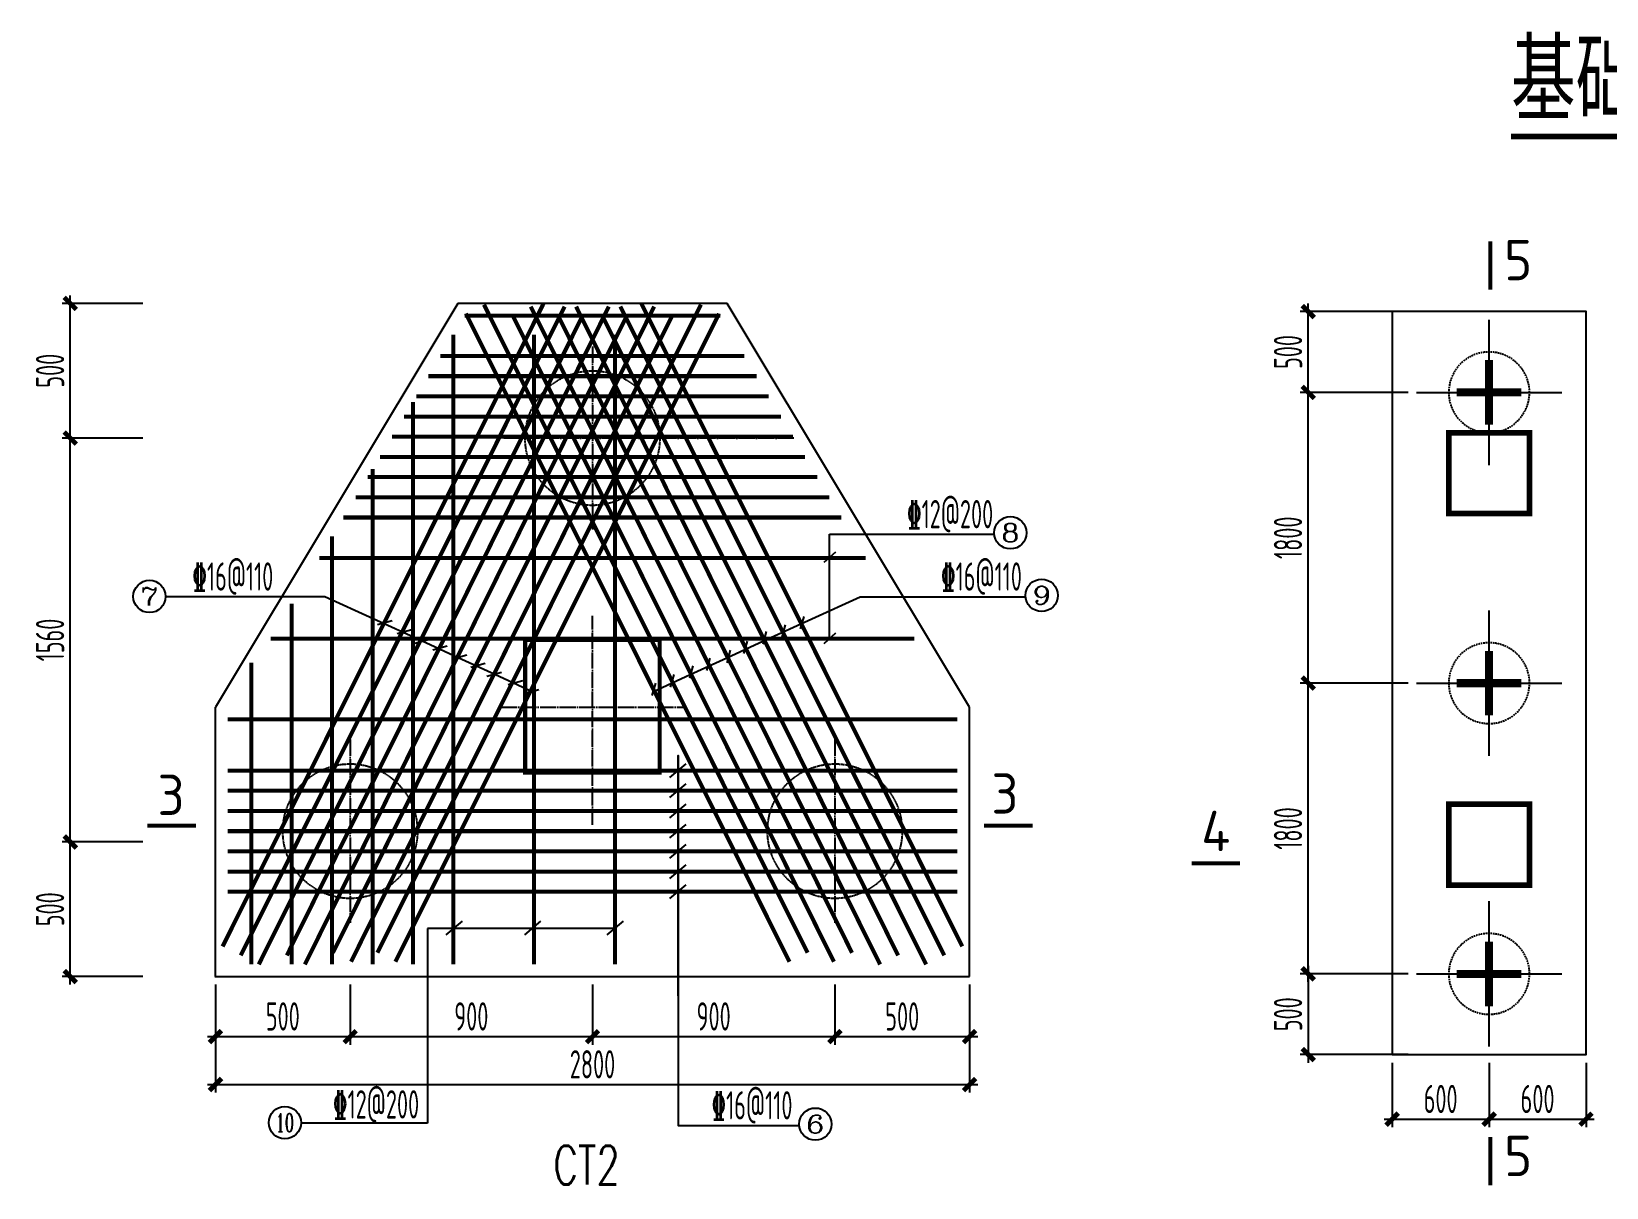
# Model space of a CAD drawing. Extents: x -472319 to -112444, y -516749 to -5704.
# Drawn here: x -407705 to -388208, y -182203 to -167889 of the extents above; entities that cross this region are included whole.
import ezdxf
from ezdxf.enums import TextEntityAlignment as Align

# ---------------------------------------------------------------- set-up
doc = ezdxf.new("R2010")
doc.units = 0
doc.header["$LTSCALE"] = 100
doc.header["$MEASUREMENT"] = 0
doc.linetypes.add('DASHED', pattern=[0.75, 0.5, -0.25])
doc.linetypes.add('DOTE', pattern=[2.42, 2, -0.2, 0.02, -0.2])
for name, color, linetype in [('AXIS', 3, 'Continuous'), ('AXIS_TEXT', 7, 'Continuous'), ('BASE_DE', 7, 'Continuous'), ('COLU_DE_TH', 7, 'Continuous'), ('CT', 255, 'Continuous'), ('DIM', 3, 'Continuous'), ('DIM_SYMB', 3, 'Continuous'), ('PILE_DASH', 9, 'DASHED'), ('PUB_TEXT', 7, 'Continuous'), ('REIN', 1, 'Continuous'), ('TEXT', 7, 'Continuous'), ('THICK', 6, 'Continuous'), ('THIN', 7, 'Continuous'), ('填充', 8, 'Continuous'), ('柱', 2, 'Continuous'), ('桩线', 3, 'Continuous')]:
    doc.layers.add(name, color=color, linetype=linetype)
doc.styles.add('_HZTXT', font='txt.shx', dxfattribs={"width": 0.35, "bigfont": 'hztxt.shx'})
doc.styles.add('_TCH_AXIS', font='COMPLEX', dxfattribs={"bigfont": 'GBCBIG'})
doc.styles.add('COMPLEX', font='COMPLEX')
doc.styles.add('dxfs', font='txt.shx', dxfattribs={"width": 0.7, "bigfont": 'dxfs.shx'})
doc.styles.add('HZ', font='tssdeng.shx', dxfattribs={"width": 0.6, "height": 350, "bigfont": 'a.shx'})
doc.styles.add('TSSD_Norm', font='Tssdeng.shx', dxfattribs={"bigfont": 'hztxt.shx'})
doc.dimstyles.new('DIMN', dxfattribs={"dimtxt": 350, "dimasz": 150, "dimexe": 100, "dimexo": 100, "dimgap": 75, "dimtad": 1, "dimdec": 0, "dimzin": 0, "dimdsep": 46, "dimtxsty": 'HZ', "dimblk": 'ARCHTICK', "dimcen": 0.09, "dimdle": 100, "dimclrd": 3, "dimclre": 3, "dimclrt": 7, "dimazin": 2, "dimtfac": 1, "dimtdec": 0, "dimtmove": 2, "dimatfit": 3, "dimldrblk": 'ARCHTICK', "dimfxl": 1, "dimtolj": 1, "dimtzin": 0, "dimarcsym": 0})

# ---------------------------------------------------------------- blocks, each defined once
blk = doc.blocks.new('_reinbk')
blk.add_line((0, 0), (0, 0))
blk = doc.blocks.new('_ArchTick')
at = {"color": 0, "linetype": 'ByBlock', "const_width": 0.4}
blk.add_lwpolyline([(-0.5, -0.5), (0.5, 0.5)], dxfattribs=at)
blk = doc.blocks.new('*D209')
at = {"layer": 'AXIS', "color": 3, "lineweight": -2, "transparency": 16777216}
for p, q in [((-405428, -179691), (-405428, -180435)), ((-403760, -179691), (-403760, -180435)), ((-405528, -180335), (-403660, -180335))]:
    blk.add_line(p, q, dxfattribs=at)
at = {"layer": 'Defpoints', "color": 0, "transparency": 16777216}
for p in [(-405428, -179591), (-403760, -179591), (-403760, -180335)]:
    blk.add_point(p, dxfattribs=at)
at = {"layer": 'AXIS', "color": 3, "lineweight": -2, "transparency": 16777216, "xscale": 150, "yscale": 150, "zscale": 150, "rotation": 180}
blk.add_blockref('_ArchTick', (-405428, -180335), dxfattribs=at)
at = {"layer": 'AXIS', "color": 3, "lineweight": -2, "transparency": 16777216, "xscale": 150, "yscale": 150, "zscale": 150}
blk.add_blockref('_ArchTick', (-403760, -180335), dxfattribs=at)
at = {"layer": 'AXIS', "color": 7, "transparency": 16777216, "insert": (-404594, -180085), "char_height": 350, "attachment_point": 5, "style": 'HZ'}
blk.add_mtext('\\A1;500', dxfattribs=at)
blk = doc.blocks.new('*D210')
at = {"layer": 'AXIS', "color": 3, "lineweight": -2, "transparency": 16777216}
for p, q in [((-403760, -179691), (-403760, -180435)), ((-400760, -179691), (-400760, -180435)), ((-403860, -180335), (-400660, -180335))]:
    blk.add_line(p, q, dxfattribs=at)
at = {"layer": 'Defpoints', "color": 0, "transparency": 16777216}
for p in [(-403760, -179591), (-400760, -179591), (-400760, -180335)]:
    blk.add_point(p, dxfattribs=at)
at = {"layer": 'AXIS', "color": 3, "lineweight": -2, "transparency": 16777216, "xscale": 150, "yscale": 150, "zscale": 150, "rotation": 180}
blk.add_blockref('_ArchTick', (-403760, -180335), dxfattribs=at)
at = {"layer": 'AXIS', "color": 3, "lineweight": -2, "transparency": 16777216, "xscale": 150, "yscale": 150, "zscale": 150}
blk.add_blockref('_ArchTick', (-400760, -180335), dxfattribs=at)
at = {"layer": 'AXIS', "color": 7, "transparency": 16777216, "insert": (-402260, -180085), "char_height": 350, "attachment_point": 5, "style": 'HZ'}
blk.add_mtext('\\A1;900', dxfattribs=at)
blk = doc.blocks.new('*D211')
at = {"layer": 'AXIS', "color": 3, "lineweight": -2, "transparency": 16777216}
for p, q in [((-400760, -179691), (-400760, -180435)), ((-397760, -179691), (-397760, -180435)), ((-400860, -180335), (-397660, -180335))]:
    blk.add_line(p, q, dxfattribs=at)
at = {"layer": 'Defpoints', "color": 0, "transparency": 16777216}
for p in [(-400760, -179591), (-397760, -179591), (-397760, -180335)]:
    blk.add_point(p, dxfattribs=at)
at = {"layer": 'AXIS', "color": 3, "lineweight": -2, "transparency": 16777216, "xscale": 150, "yscale": 150, "zscale": 150, "rotation": 180}
blk.add_blockref('_ArchTick', (-400760, -180335), dxfattribs=at)
at = {"layer": 'AXIS', "color": 3, "lineweight": -2, "transparency": 16777216, "xscale": 150, "yscale": 150, "zscale": 150}
blk.add_blockref('_ArchTick', (-397760, -180335), dxfattribs=at)
at = {"layer": 'AXIS', "color": 7, "transparency": 16777216, "insert": (-399260, -180085), "char_height": 350, "attachment_point": 5, "style": 'HZ'}
blk.add_mtext('\\A1;900', dxfattribs=at)
blk = doc.blocks.new('*D212')
at = {"layer": 'AXIS', "color": 3, "lineweight": -2, "transparency": 16777216}
for p, q in [((-397760, -179691), (-397760, -180435)), ((-396092, -179691), (-396092, -180435)), ((-397860, -180335), (-395992, -180335))]:
    blk.add_line(p, q, dxfattribs=at)
at = {"layer": 'Defpoints', "color": 0, "transparency": 16777216}
for p in [(-397760, -179591), (-396092, -179591), (-396092, -180335)]:
    blk.add_point(p, dxfattribs=at)
at = {"layer": 'AXIS', "color": 3, "lineweight": -2, "transparency": 16777216, "xscale": 150, "yscale": 150, "zscale": 150, "rotation": 180}
blk.add_blockref('_ArchTick', (-397760, -180335), dxfattribs=at)
at = {"layer": 'AXIS', "color": 3, "lineweight": -2, "transparency": 16777216, "xscale": 150, "yscale": 150, "zscale": 150}
blk.add_blockref('_ArchTick', (-396092, -180335), dxfattribs=at)
at = {"layer": 'AXIS', "color": 7, "transparency": 16777216, "insert": (-396926, -180085), "char_height": 350, "attachment_point": 5, "style": 'HZ'}
blk.add_mtext('\\A1;500', dxfattribs=at)
blk = doc.blocks.new('*D213')
at = {"layer": 'AXIS', "color": 3, "lineweight": -2, "transparency": 16777216}
for p, q in [((-405428, -179691), (-405428, -181028)), ((-396092, -179691), (-396092, -181028)), ((-405528, -180928), (-395992, -180928))]:
    blk.add_line(p, q, dxfattribs=at)
at = {"layer": 'Defpoints', "color": 0, "transparency": 16777216}
for p in [(-405428, -179591), (-396092, -179591), (-396092, -180928)]:
    blk.add_point(p, dxfattribs=at)
at = {"layer": 'AXIS', "color": 3, "lineweight": -2, "transparency": 16777216, "xscale": 150, "yscale": 150, "zscale": 150, "rotation": 180}
blk.add_blockref('_ArchTick', (-405428, -180928), dxfattribs=at)
at = {"layer": 'AXIS', "color": 3, "lineweight": -2, "transparency": 16777216, "xscale": 150, "yscale": 150, "zscale": 150}
blk.add_blockref('_ArchTick', (-396092, -180928), dxfattribs=at)
at = {"layer": 'AXIS', "color": 7, "transparency": 16777216, "insert": (-400760, -180678), "char_height": 350, "attachment_point": 5, "style": 'HZ'}
blk.add_mtext('\\A1;2800', dxfattribs=at)
blk = doc.blocks.new('_AXISO')
blk.add_circle((0, 0), 0.5)
at = {"layer": 'AXIS_TEXT', "style": 'COMPLEX', "width": 1.041667}
blk.add_attdef('A', text='', height=0.56, dxfattribs=at).set_placement((-0.25, -0.28), (0.25, -0.28), align=Align.FIT)
blk = doc.blocks.new('*D231')
at = {"layer": 'AXIS', "color": 3, "lineweight": -2, "transparency": 16777216}
for p, q in [((-406325, -177925), (-407325, -177925)), ((-407225, -179691), (-407225, -177825)), ((-406325, -179591), (-407325, -179591))]:
    blk.add_line(p, q, dxfattribs=at)
at = {"layer": 'Defpoints', "color": 0, "transparency": 16777216}
for p in [(-407225, -177925), (-406225, -177925), (-406225, -179591)]:
    blk.add_point(p, dxfattribs=at)
at = {"layer": 'AXIS', "color": 3, "lineweight": -2, "transparency": 16777216, "xscale": 150, "yscale": 150, "zscale": 150}
for p, rotation in [((-407225, -177925), 90), ((-407225, -179591), 270)]:
    blk.add_blockref('_ArchTick', p, dxfattribs=dict(at, rotation=rotation))
at = {"layer": 'AXIS', "color": 7, "transparency": 16777216, "insert": (-407475, -178758), "char_height": 350, "attachment_point": 5, "rotation": 90, "style": 'HZ'}
blk.add_mtext('\\A1;500', dxfattribs=at)
blk = doc.blocks.new('*D232')
at = {"layer": 'AXIS', "color": 3, "lineweight": -2, "transparency": 16777216}
for p, q in [((-406325, -172924), (-407325, -172924)), ((-407225, -178025), (-407225, -172824)), ((-406325, -177925), (-407325, -177925))]:
    blk.add_line(p, q, dxfattribs=at)
at = {"layer": 'Defpoints', "color": 0, "transparency": 16777216}
for p in [(-407225, -172924), (-406225, -172924), (-406225, -177925)]:
    blk.add_point(p, dxfattribs=at)
at = {"layer": 'AXIS', "color": 3, "lineweight": -2, "transparency": 16777216, "xscale": 150, "yscale": 150, "zscale": 150}
for p, rotation in [((-407225, -172924), 90), ((-407225, -177925), 270)]:
    blk.add_blockref('_ArchTick', p, dxfattribs=dict(at, rotation=rotation))
at = {"layer": 'AXIS', "color": 7, "transparency": 16777216, "insert": (-407475, -175424), "char_height": 350, "attachment_point": 5, "rotation": 90, "style": 'HZ'}
blk.add_mtext('\\A1;1560', dxfattribs=at)
blk = doc.blocks.new('*D233')
at = {"layer": 'AXIS', "color": 3, "lineweight": -2, "transparency": 16777216}
for p, q in [((-407225, -173024), (-407225, -171157)), ((-406325, -171257), (-407325, -171257)), ((-406325, -172924), (-407325, -172924))]:
    blk.add_line(p, q, dxfattribs=at)
at = {"layer": 'Defpoints', "color": 0, "transparency": 16777216}
for p in [(-407225, -171257), (-406225, -171257), (-406225, -172924)]:
    blk.add_point(p, dxfattribs=at)
at = {"layer": 'AXIS', "color": 3, "lineweight": -2, "transparency": 16777216, "xscale": 150, "yscale": 150, "zscale": 150}
for p, rotation in [((-407225, -171257), 90), ((-407225, -172924), 270)]:
    blk.add_blockref('_ArchTick', p, dxfattribs=dict(at, rotation=rotation))
at = {"layer": 'AXIS', "color": 7, "transparency": 16777216, "insert": (-407475, -172090), "char_height": 350, "attachment_point": 5, "rotation": 90, "style": 'HZ'}
blk.add_mtext('\\A1;500', dxfattribs=at)
blk = doc.blocks.new('A$C78BD2B57')
at = {"layer": 'CT', "ltscale": 10}
blk.add_lwpolyline([(1200, 0), (1200, 4600), (0, 4600), (0, 0), (1200, 0), (1200, 0)], dxfattribs=at)
at = {"layer": 'PILE_DASH', "ltscale": 0.2}
for points in [[(350, 4100, 1), (850, 4100, 1)], [(350, 2300, 1), (850, 2300, 1)], [(350, 500, 1), (850, 500, 1)]]:
    blk.add_lwpolyline(points, format="xyb", close=True, dxfattribs=at)
at = {"layer": '桩线', "ltscale": 10}
for p, q in [((600, 3650), (600, 4550)), ((150, 4100), (1050, 4100)), ((600, 1850), (600, 2750)), ((150, 2300), (1050, 2300)), ((600, 50), (600, 950)), ((150, 500), (1050, 500))]:
    blk.add_line(p, q, dxfattribs=at)
at = {"layer": '桩线', "const_width": 50}
for points in [[(600, 4300), (600, 3900)], [(800, 4100), (400, 4100)], [(600, 2500), (600, 2100)], [(800, 2300), (400, 2300)], [(600, 700), (600, 300)], [(800, 500), (400, 500)]]:
    blk.add_lwpolyline(points, dxfattribs=at)
blk = doc.blocks.new('*D279')
at = {"layer": 'Defpoints', "color": 0, "transparency": 16777216}
for p in [(-391900, -175958), (-390561, -175958), (-390561, -179558)]:
    blk.add_point(p, dxfattribs=at)
at = {"layer": '填充', "color": 3, "lineweight": -2, "transparency": 16777216}
for p, q in [((-391900, -179658), (-391900, -175858)), ((-390661, -175958), (-392000, -175958)), ((-390661, -179558), (-392000, -179558))]:
    blk.add_line(p, q, dxfattribs=at)
at = {"layer": '填充', "color": 3, "lineweight": -2, "transparency": 16777216, "xscale": 150, "yscale": 150, "zscale": 150}
for p, rotation in [((-391900, -175958), 90), ((-391900, -179558), 270)]:
    blk.add_blockref('_ArchTick', p, dxfattribs=dict(at, rotation=rotation))
at = {"layer": '填充', "color": 7, "transparency": 16777216, "insert": (-392150, -177758), "char_height": 350, "attachment_point": 5, "rotation": 90, "style": 'HZ'}
blk.add_mtext('\\A1;1800', dxfattribs=at)
blk = doc.blocks.new('*D280')
at = {"layer": 'Defpoints', "color": 0, "transparency": 16777216}
for p in [(-391900, -172358), (-390561, -172358), (-390561, -175958)]:
    blk.add_point(p, dxfattribs=at)
at = {"layer": '填充', "color": 3, "lineweight": -2, "transparency": 16777216}
for p, q in [((-391900, -176058), (-391900, -172258)), ((-390661, -172358), (-392000, -172358)), ((-390661, -175958), (-392000, -175958))]:
    blk.add_line(p, q, dxfattribs=at)
at = {"layer": '填充', "color": 3, "lineweight": -2, "transparency": 16777216, "xscale": 150, "yscale": 150, "zscale": 150}
for p, rotation in [((-391900, -172358), 90), ((-391900, -175958), 270)]:
    blk.add_blockref('_ArchTick', p, dxfattribs=dict(at, rotation=rotation))
at = {"layer": '填充', "color": 7, "transparency": 16777216, "insert": (-392150, -174158), "char_height": 350, "attachment_point": 5, "rotation": 90, "style": 'HZ'}
blk.add_mtext('\\A1;1800', dxfattribs=at)
blk = doc.blocks.new('*D281')
at = {"layer": 'Defpoints', "color": 0, "transparency": 16777216}
for p in [(-391900, -171358), (-390561, -171358), (-390561, -172358)]:
    blk.add_point(p, dxfattribs=at)
at = {"layer": '填充', "color": 3, "lineweight": -2, "transparency": 16777216}
for p, q in [((-390661, -171358), (-392000, -171358)), ((-391900, -172458), (-391900, -171258)), ((-390661, -172358), (-392000, -172358))]:
    blk.add_line(p, q, dxfattribs=at)
at = {"layer": '填充', "color": 3, "lineweight": -2, "transparency": 16777216, "xscale": 150, "yscale": 150, "zscale": 150}
for p, rotation in [((-391900, -171358), 90), ((-391900, -172358), 270)]:
    blk.add_blockref('_ArchTick', p, dxfattribs=dict(at, rotation=rotation))
at = {"layer": '填充', "color": 7, "transparency": 16777216, "insert": (-392150, -171858), "char_height": 350, "attachment_point": 5, "rotation": 90, "style": 'HZ'}
blk.add_mtext('\\A1;500', dxfattribs=at)
blk = doc.blocks.new('*D282')
at = {"layer": 'Defpoints', "color": 0, "transparency": 16777216}
for p in [(-390561, -179558), (-391900, -180558), (-390561, -180558)]:
    blk.add_point(p, dxfattribs=at)
at = {"layer": '填充', "color": 3, "lineweight": -2, "transparency": 16777216}
for p, q in [((-390661, -179558), (-392000, -179558)), ((-391900, -179458), (-391900, -180658)), ((-390661, -180558), (-392000, -180558))]:
    blk.add_line(p, q, dxfattribs=at)
at = {"layer": '填充', "color": 3, "lineweight": -2, "transparency": 16777216, "xscale": 150, "yscale": 150, "zscale": 150}
for p, rotation in [((-391900, -179558), 90), ((-391900, -180558), 270)]:
    blk.add_blockref('_ArchTick', p, dxfattribs=dict(at, rotation=rotation))
at = {"layer": '填充', "color": 7, "transparency": 16777216, "insert": (-392150, -180058), "char_height": 350, "attachment_point": 5, "rotation": 90, "style": 'HZ'}
blk.add_mtext('\\A1;500', dxfattribs=at)
blk = doc.blocks.new('*D283')
at = {"layer": 'Defpoints', "color": 0, "transparency": 16777216}
for p in [(-389661, -180558), (-388461, -180558), (-388461, -181357)]:
    blk.add_point(p, dxfattribs=at)
at = {"layer": '填充', "color": 3, "lineweight": -2, "transparency": 16777216}
for p, q in [((-389661, -180658), (-389661, -181457)), ((-388461, -180658), (-388461, -181457)), ((-389761, -181357), (-388361, -181357))]:
    blk.add_line(p, q, dxfattribs=at)
at = {"layer": '填充', "color": 3, "lineweight": -2, "transparency": 16777216, "xscale": 150, "yscale": 150, "zscale": 150, "rotation": 180}
blk.add_blockref('_ArchTick', (-389661, -181357), dxfattribs=at)
at = {"layer": '填充', "color": 3, "lineweight": -2, "transparency": 16777216, "xscale": 150, "yscale": 150, "zscale": 150}
blk.add_blockref('_ArchTick', (-388461, -181357), dxfattribs=at)
at = {"layer": '填充', "color": 7, "transparency": 16777216, "insert": (-389061, -181107), "char_height": 350, "attachment_point": 5, "style": 'HZ'}
blk.add_mtext('\\A1;600', dxfattribs=at)
blk = doc.blocks.new('*D246')
at = {"layer": 'Defpoints', "color": 0, "transparency": 16777216}
for p in [(-390861, -180558), (-389661, -180558), (-389661, -181357)]:
    blk.add_point(p, dxfattribs=at)
at = {"layer": '填充', "color": 3, "lineweight": -2, "transparency": 16777216}
for p, q in [((-390861, -180658), (-390861, -181457)), ((-389661, -180658), (-389661, -181457)), ((-390961, -181357), (-389561, -181357))]:
    blk.add_line(p, q, dxfattribs=at)
at = {"layer": '填充', "color": 3, "lineweight": -2, "transparency": 16777216, "xscale": 150, "yscale": 150, "zscale": 150, "rotation": 180}
blk.add_blockref('_ArchTick', (-390861, -181357), dxfattribs=at)
at = {"layer": '填充', "color": 3, "lineweight": -2, "transparency": 16777216, "xscale": 150, "yscale": 150, "zscale": 150}
blk.add_blockref('_ArchTick', (-389661, -181357), dxfattribs=at)
at = {"layer": '填充', "color": 7, "transparency": 16777216, "insert": (-390261, -181107), "char_height": 350, "attachment_point": 5, "style": 'HZ'}
blk.add_mtext('\\A1;600', dxfattribs=at)

msp = doc.modelspace()

# ---------------------------------------------------------------- linework, layer by layer
at = {"layer": 'AXIS', "color": 1, "linetype": 'DOTE'}
for p, q in [((-400760.366, -171790.483), (-400760.366, -174057.15)), ((-398268.261, -172923.816), (-401893.7, -172923.816)), ((-400760.366, -177714.386), (-400760.366, -175123.038)), ((-401893.7, -176256.372), (-399627.033, -176256.372)), ((-403760.366, -176657.816), (-403760.366, -178924.483)), ((-397760.366, -176657.816), (-397760.366, -178924.483)), ((-402627.033, -177791.15), (-404893.7, -177791.15)), ((-396627.033, -177791.15), (-398893.7, -177791.15))]:
    msp.add_line(p, q, dxfattribs=at)
at = {"layer": 'BASE_DE'}
for p, q in [((-402426.764, -171257.15), (-405428.296, -176256.372)), ((-399093.968, -171257.15), (-402426.764, -171257.15)), ((-396092.436, -176256.372), (-399093.968, -171257.15)), ((-405433.493, -179591.256), (-396092.436, -179591.256))]:
    msp.add_line(p, q, dxfattribs=at)
at = {"layer": 'COLU_DE_TH', "const_width": 50}
msp.add_lwpolyline([(-401593.7, -177066.372), (-399927.033, -177066.372), (-399927.033, -175423.038), (-401593.7, -175423.038)], close=True, dxfattribs=at)
at = {"layer": 'DIM_SYMB', "const_width": 70}
msp.add_lwpolyline([(-389390.36, -169189.728), (-383562.635, -169189.728)], dxfattribs=at)
at = {"layer": 'PILE_DASH', "ltscale": 0.2}
for centre in [(-400760.366, -172923.816), (-403760.366, -177791.15), (-397760.366, -177791.15)]:
    msp.add_circle(centre, 833.333, dxfattribs=at)
at = {"layer": 'REIN', "const_width": 50}
for points in [[(-405338.605, -179217.98), (-401365.548, -171257.15)], [(-405114.916, -179329.618), (-401105.288, -171295.512)], [(-404544.381, -179330.143), (-400558.277, -171296.037)], [(-403973.279, -179296.546), (-399996.764, -171295.88)], [(-403423.051, -179296.162), (-399417.195, -171271.101)], [(-403199.369, -179407.816), (-399193.514, -171382.756)], [(-398321.363, -179407.816), (-402327.219, -171382.756)], [(-398097.682, -179296.162), (-402103.538, -171271.101)], [(-397547.453, -179296.546), (-401523.968, -171295.88)], [(-396976.352, -179330.143), (-400962.456, -171296.037)], [(-396405.816, -179329.618), (-400415.444, -171295.512)], [(-396182.127, -179217.98), (-400155.184, -171257.15)], [(-404891.227, -179441.256), (-400881.599, -171407.15)], [(-404320.43, -179441.256), (-400334.326, -171407.15)], [(-403749.406, -179407.816), (-399772.891, -171407.15)], [(-399178.868, -171407.15), (-402341.865, -171407.15)], [(-397771.326, -179407.816), (-401747.841, -171407.15)], [(-397200.302, -179441.256), (-401186.406, -171407.15)], [(-396629.506, -179441.256), (-400639.133, -171407.15)], [(-402483.037, -171642.28), (-402483.037, -179439.946)], [(-401483.037, -171642.28), (-401483.037, -179439.946)], [(-400483.037, -171642.28), (-400483.037, -179439.946)], [(-398878.668, -171907.15), (-402642.065, -171907.15)], [(-398728.568, -172157.15), (-402792.165, -172157.15)], [(-402983.037, -172475.059), (-402983.037, -179439.946)], [(-398578.468, -172407.15), (-402942.265, -172407.15)], [(-398428.368, -172657.15), (-403092.365, -172657.15)], [(-398278.268, -172907.15), (-403242.464, -172907.15)], [(-398128.168, -173157.15), (-403392.564, -173157.15)], [(-403483.037, -173307.837), (-403483.037, -179439.946)], [(-397978.068, -173407.15), (-403542.664, -173407.15)], [(-397827.968, -173657.15), (-403692.764, -173657.15)], [(-397677.868, -173907.15), (-403842.864, -173907.15)], [(-403983.037, -174140.616), (-403983.037, -179439.946)], [(-397377.668, -174407.15), (-404143.064, -174407.15)], [(-404483.037, -174973.394), (-404483.037, -179439.946)], [(-396777.268, -175407.15), (-404743.464, -175407.15)], [(-404983.037, -175703.512), (-404983.037, -179439.946)], [(-396242.436, -176407.15), (-405278.296, -176407.15)], [(-396242.436, -177041.15), (-405278.296, -177041.15)], [(-396242.436, -177291.15), (-405278.296, -177291.15)], [(-396242.436, -177541.15), (-405278.296, -177541.15)], [(-396242.436, -177791.15), (-405278.296, -177791.15)], [(-396242.436, -178041.15), (-405278.296, -178041.15)], [(-396242.436, -178291.15), (-405278.296, -178291.15)], [(-396242.436, -178541.15), (-405278.296, -178541.15)]]:
    msp.add_lwpolyline(points, dxfattribs=at)
at = {"layer": 'TEXT'}
for p, q in [((-397825.356, -175407.15), (-397825.356, -174113.136)), ((-397825.356, -174113.136), (-395786.348, -174113.136)), ((-397890.206, -174460.269), (-397748.088, -174330.536)), ((-403420.455, -175231.941), (-403241.475, -175182.336)), ((-398412.863, -175387.281), (-398369.623, -175234.114)), ((-398183.332, -175287.347), (-398140.093, -175134.18)), ((-403177.426, -175343.354), (-402998.445, -175293.749)), ((-402957.981, -175462.751), (-402779, -175413.146)), ((-398884.639, -175589.612), (-398841.399, -175436.445)), ((-398649.114, -175473.749), (-398605.874, -175320.582)), ((-397890.206, -175466.348), (-397748.088, -175336.616)), ((-402736.274, -175545.594), (-402557.293, -175495.989)), ((-402494.888, -175656.253), (-402315.908, -175606.648)), ((-399345.761, -175801.007), (-399302.522, -175647.84)), ((-399093.447, -175704.934), (-399050.208, -175551.767)), ((-402268.025, -175760.255), (-402089.045, -175710.65)), ((-402066.71, -175870.552), (-401887.73, -175820.946)), ((-399793.647, -176006.333), (-399750.408, -175853.166)), ((-399555.601, -175897.205), (-399512.361, -175744.038)), ((-401802.609, -175973.619), (-401623.629, -175924.013)), ((-401604.159, -176085.751), (-401425.178, -176036.146)), ((-400020.859, -176110.495), (-399977.619, -175957.328)), ((-405428.296, -179591.256), (-405428.296, -176256.372)), ((-396092.436, -179591.256), (-396092.436, -176256.372)), ((-399800.745, -177125.614), (-399599.987, -176956.685)), ((-399800.745, -177375.614), (-399599.987, -177206.685)), ((-399800.745, -177625.614), (-399599.987, -177456.685)), ((-399800.745, -177875.614), (-399599.987, -177706.685)), ((-399800.745, -178125.614), (-399599.987, -177956.685)), ((-399800.745, -178375.614), (-399599.987, -178206.685)), ((-399800.745, -178625.614), (-399599.987, -178456.685)), ((-402569.505, -179075.929), (-402368.747, -178907)), ((-401599.465, -179075.929), (-401398.707, -178907)), ((-400577.363, -179075.929), (-400376.605, -178907)), ((-400483.037, -178996.558), (-402801.349, -178996.558)), ((-402801.349, -178996.558), (-402801.349, -181406.121)), ((-402801.349, -181406.121), (-404367.958, -181406.121))]:
    msp.add_line(p, q, dxfattribs=at)
for points in [[(-401514.668, -176060.949), (-401969.091, -175852.625), (-402423.568, -175644.277), (-402878.209, -175435.854), (-404073.218, -174888.019), (-406044.718, -174888.019)], [(-400006.064, -176060.949), (-399551.642, -175852.625), (-399097.165, -175644.277), (-398642.523, -175435.854), (-397447.514, -174888.019), (-395399.291, -174888.019)], [(-399700.366, -179829.639), (-399700.366, -179329.639), (-399700.366, -178829.639), (-399700.366, -176852.11), (-399700.366, -177117.139), (-399700.366, -181435.315), (-398200.366, -181435.315)]]:
    msp.add_lwpolyline(points, dxfattribs=at)
at = {"layer": 'THICK', "const_width": 50}
for points in [[(-389644.886, -170485.742), (-389644.886, -171085.742)], [(-406269.448, -177724.589), (-405669.448, -177724.589)], [(-395311.707, -177724.589), (-395911.707, -177724.589)], [(-392744.386, -178187.742), (-393344.386, -178187.742)], [(-389644.886, -181578.242), (-389644.886, -182178.242)]]:
    msp.add_lwpolyline(points, dxfattribs=at)
at = {"layer": '柱', "const_width": 70}
for points in [[(-390160.886, -172858.242), (-389160.886, -172858.242), (-389160.886, -173858.242), (-390160.886, -173858.242)], [(-390160.886, -178458.242), (-389160.886, -178458.242), (-389160.886, -177458.242), (-390160.886, -177458.242)]]:
    msp.add_lwpolyline(points, close=True, dxfattribs=at)

# ---------------------------------------------------------------- block references
at = {"layer": 'DIM'}
ref = msp.add_blockref('_AXISO', (-395587.029, -174096.637), dxfattribs=dict(at, xscale=400, yscale=400, zscale=400))
ref.add_attrib('A', '8', dxfattribs={"layer": 'AXIS_TEXT', "ltscale": 2, "height": 226.274, "style": '_TCH_AXIS', "width": 1.5}).set_placement((-395700.167, -174209.774), (-395473.892, -174209.774), align=Align.FIT)
ref = msp.add_blockref('_AXISO', (-406244.697, -174885.076), dxfattribs=dict(at, xscale=400, yscale=400, zscale=400))
ref.add_attrib('A', '7', dxfattribs={"layer": 'AXIS_TEXT', "ltscale": 2, "height": 226.274, "style": '_TCH_AXIS', "width": 1.5}).set_placement((-406357.834, -174998.213), (-406131.559, -174998.213), align=Align.FIT)
ref = msp.add_blockref('_AXISO', (-395199.973, -174871.521), dxfattribs=dict(at, xscale=400, yscale=400, zscale=400))
ref.add_attrib('A', '9', dxfattribs={"layer": 'AXIS_TEXT', "ltscale": 2, "height": 226.274, "style": '_TCH_AXIS', "width": 1.5}).set_placement((-395313.11, -174984.658), (-395086.836, -174984.658), align=Align.FIT)
ref = msp.add_blockref('_AXISO', (-404567.878, -181400.474), dxfattribs=dict(at, xscale=400, yscale=400, zscale=400))
ref.add_attrib('A', '10', dxfattribs={"layer": 'AXIS_TEXT', "ltscale": 2, "height": 226.2742, "style": '_TCH_AXIS', "width": 0.724138}).set_placement((-404681.016, -181513.611), (-404454.741, -181513.611), align=Align.FIT)
ref = msp.add_blockref('_AXISO', (-398001.048, -181418.816), dxfattribs=dict(at, xscale=400, yscale=400, zscale=400))
ref.add_attrib('A', '6', dxfattribs={"layer": 'AXIS_TEXT', "ltscale": 2, "height": 226.274, "style": '_TCH_AXIS', "width": 1.5}).set_placement((-398114.185, -181531.953), (-397887.911, -181531.953), align=Align.FIT)
at = {"layer": 'TEXT', "xscale": 99.99999999999369, "yscale": 99.99999999999369, "zscale": 99.99999999999369, "rotation": 204.628388272231}
for p in [(-398642.523, -175435.854), (-399097.165, -175644.277), (-399551.642, -175852.625), (-400006.064, -176060.949)]:
    msp.add_blockref('_reinbk', p, dxfattribs=at)
at = {"layer": '填充', "xscale": 2, "yscale": 2, "zscale": 2}
msp.add_blockref('A$C78BD2B57', (-390860.894, -180558.243), dxfattribs=at)

# ---------------------------------------------------------------- texts
at = {"layer": 'PUB_TEXT', "style": '_HZTXT', "width": 0.8}
msp.add_text('基础平面布置图', height=1000, dxfattribs=at).set_placement((-389390.36, -168994.581))
at = {"layer": 'PUB_TEXT', "linetype": 'Continuous', "style": 'dxfs', "width": 0.7}
msp.add_text('CT2', height=480, dxfattribs=at).set_placement((-400833.284, -182166.014), align=Align.CENTER)
at = {"layer": 'THICK', "style": 'TSSD_Norm'}
for s, p in [('5', (-389301.152, -170719.476)), ('3', (-405977.395, -177341.641)), ('3', (-395654.996, -177324.589)), ('4', (-393044.386, -177787.742)), ('5', (-389301.152, -181811.976))]:
    msp.add_text(s, height=500, dxfattribs=at).set_placement(p, align=Align.MIDDLE_CENTER)
at = {"layer": 'THIN', "style": 'HZ', "width": 0.6}
for s, p in [('\x8412@200', (-395800.009, -174040.524)), ('\x8416@110', (-404711.597, -174813.019)), ('\x8416@110', (-395444.514, -174813.019)), ('\x8412@200', (-402906.042, -181349.001)), ('\x8416@110', (-398284.995, -181360.315))]:
    msp.add_text(s, height=350, dxfattribs=at).set_placement(p, align=Align.RIGHT)

# ---------------------------------------------------------------- dimensions: what is measured, and where the dimension line sits
at = {"layer": 'AXIS'}
for base, p1, p2, text, picture, middle in [((-407224.996, -171257.15), (-406224.996, -172923.816), (-406224.996, -171257.15), '500', '*D233', (-407474.996, -172090.483)), ((-407224.996, -172923.816), (-406224.996, -177924.589), (-406224.996, -172923.816), '1560', '*D232', (-407474.996, -175424.203)), ((-407224.996, -177924.589), (-406224.996, -179591.256), (-406224.996, -177924.589), '500', '*D231', (-407474.996, -178757.922))]:
    dim = msp.add_linear_dim(base=base, p1=p1, p2=p2, angle=90, text=text, dimstyle='DIMN', dxfattribs=at)
    dim.commit()
    dim.dimension.update_dxf_attribs({"geometry": picture, "text_midpoint": middle})
for base, p1, p2, text, picture, middle in [((-403760.366, -180335.376), (-405428.296, -179591.256), (-403760.366, -179591.256), '500', '*D209', (-404594.331, -180085.376)), ((-396092.436, -180928.488), (-405428.296, -179591.256), (-396092.436, -179591.256), '2800', '*D213', (-400760.366, -180678.488)), ((-400760.366, -180335.376), (-403760.366, -179591.256), (-400760.366, -179591.256), '900', '*D210', (-402260.366, -180085.376)), ((-397760.366, -180335.376), (-400760.366, -179591.256), (-397760.366, -179591.256), '900', '*D211', (-399260.366, -180085.376)), ((-396092.436, -180335.376), (-397760.366, -179591.256), (-396092.436, -179591.256), '500', '*D212', (-396926.401, -180085.376))]:
    dim = msp.add_linear_dim(base=base, p1=p1, p2=p2, text=text, dimstyle='DIMN', dxfattribs=at)
    dim.commit()
    dim.dimension.update_dxf_attribs({"geometry": picture, "text_midpoint": middle})
at = {"layer": '填充'}
for base, p1, p2, text, picture, middle in [((-391899.886, -171358.242), (-390560.886, -172358.242), (-390560.886, -171358.242), '500', '*D281', (-392149.886, -171858.242)), ((-391899.886, -172358.242), (-390560.886, -175958.242), (-390560.886, -172358.242), '1800', '*D280', (-392149.886, -174158.242)), ((-391899.886, -175958.242), (-390560.886, -179558.242), (-390560.886, -175958.242), '1800', '*D279', (-392149.886, -177758.242)), ((-391899.886, -180558.242), (-390560.886, -179558.242), (-390560.886, -180558.242), '500', '*D282', (-392149.886, -180058.242))]:
    dim = msp.add_linear_dim(base=base, p1=p1, p2=p2, angle=90, text=text, dimstyle='DIMN', override={"dimfxl": 100}, dxfattribs=at)
    dim.commit()
    dim.dimension.update_dxf_attribs({"geometry": picture, "text_midpoint": middle})
for base, p1, p2, picture, middle in [((-389660.886, -181357.242), (-390860.886, -180558.242), (-389660.886, -180558.242), '*D246', (-390260.886, -181107.242)), ((-388460.886, -181357.242), (-389660.886, -180558.242), (-388460.886, -180558.242), '*D283', (-389060.886, -181107.242))]:
    dim = msp.add_linear_dim(base=base, p1=p1, p2=p2, text='600', dimstyle='DIMN', override={"dimfxl": 100}, dxfattribs=at)
    dim.commit()
    dim.dimension.update_dxf_attribs({"geometry": picture, "text_midpoint": middle})

doc.saveas('drawing.dxf')
